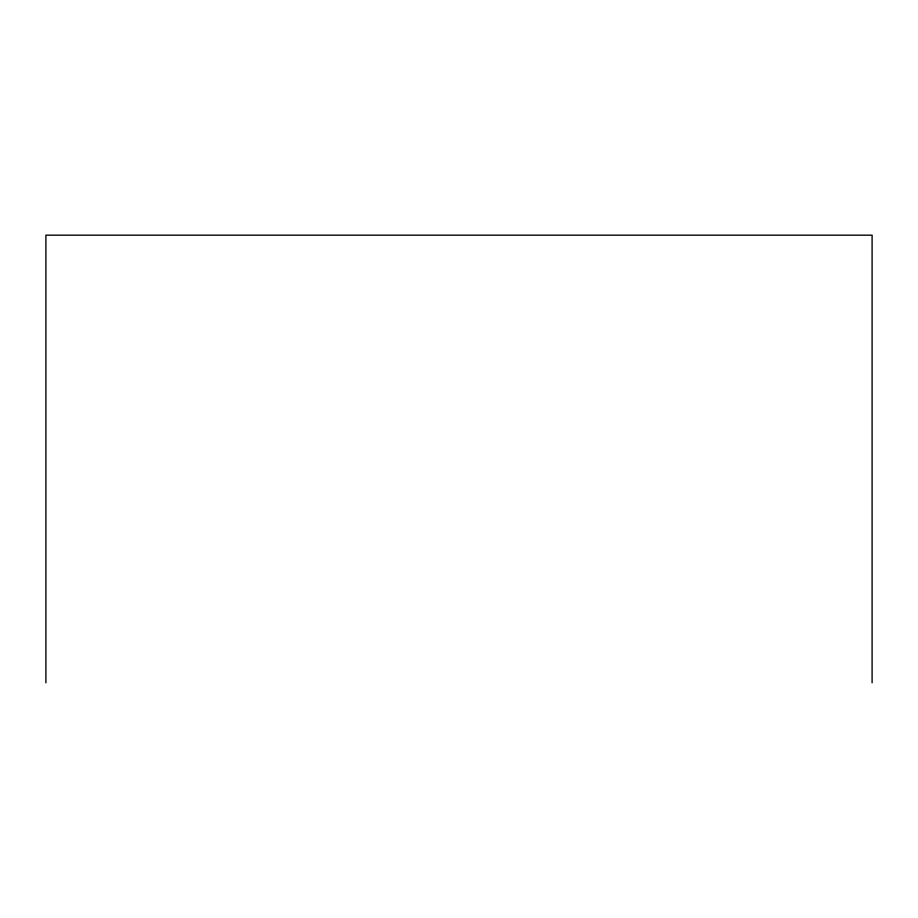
<?xml version="1.0" encoding="UTF-8"?>
<svg xmlns="http://www.w3.org/2000/svg" width="918" height="918" viewBox="0 0 918 918"><rect width="100%" height="100%" fill="white"/><g stroke="black" fill="none" stroke-linecap="round" stroke-linejoin="round"><path stroke-width="1.38" d="M872.1 682.82L872.1 235.18L45.9 235.18L45.9 682.82"/></g></svg>
